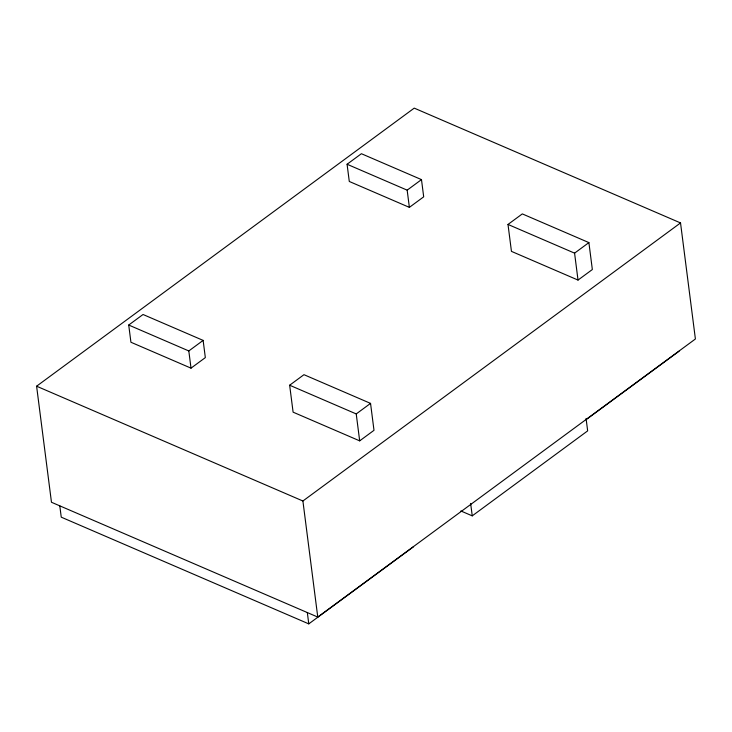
<?xml version="1.0" encoding="UTF-8"?>
<svg xmlns="http://www.w3.org/2000/svg" width="732" height="732" viewBox="0 0 732 732"><rect width="100%" height="100%" fill="white"/><g stroke="black" fill="none" stroke-linecap="round" stroke-linejoin="round"><path stroke-width="1.1" d="M36.6 386.203L414.23 108.126L680.531 222.931L695.4 338.989L317.77 617.067L51.469 502.262L36.6 386.203L302.902 500.999L317.77 617.067M128.722 325.035L143.042 314.495L203.13 340.398L205.335 357.609L191.015 368.15L130.927 342.247L128.722 325.035L188.81 350.948L191.015 368.15M347.078 164.252L361.398 153.711L421.486 179.615L423.691 196.826L409.371 207.366L349.283 181.463L347.078 164.252L407.166 190.155L409.371 207.366M188.81 350.948L203.13 340.398M407.166 190.155L421.486 179.615M289.652 385.224L303.972 374.683L370.548 403.387L373.997 430.315L359.677 440.856L293.102 412.162L289.652 385.224L356.228 413.928L359.677 440.856M507.999 224.44L522.319 213.9L588.894 242.594L592.344 269.532L578.024 280.072L511.448 251.369L507.999 224.44L574.574 253.144L578.024 280.072M356.228 413.928L370.548 403.387M574.574 253.144L588.894 242.594M302.902 500.999L680.531 222.931M59.795 505.858L61.25 517.167L308.776 623.874L413.534 546.731M587.119 418.905L679.095 351.186M460.849 510.954L472.241 515.859L587.659 430.873L586.067 418.439M470.639 503.424L472.241 515.859M307.33 612.565L308.776 623.874"/></g></svg>
